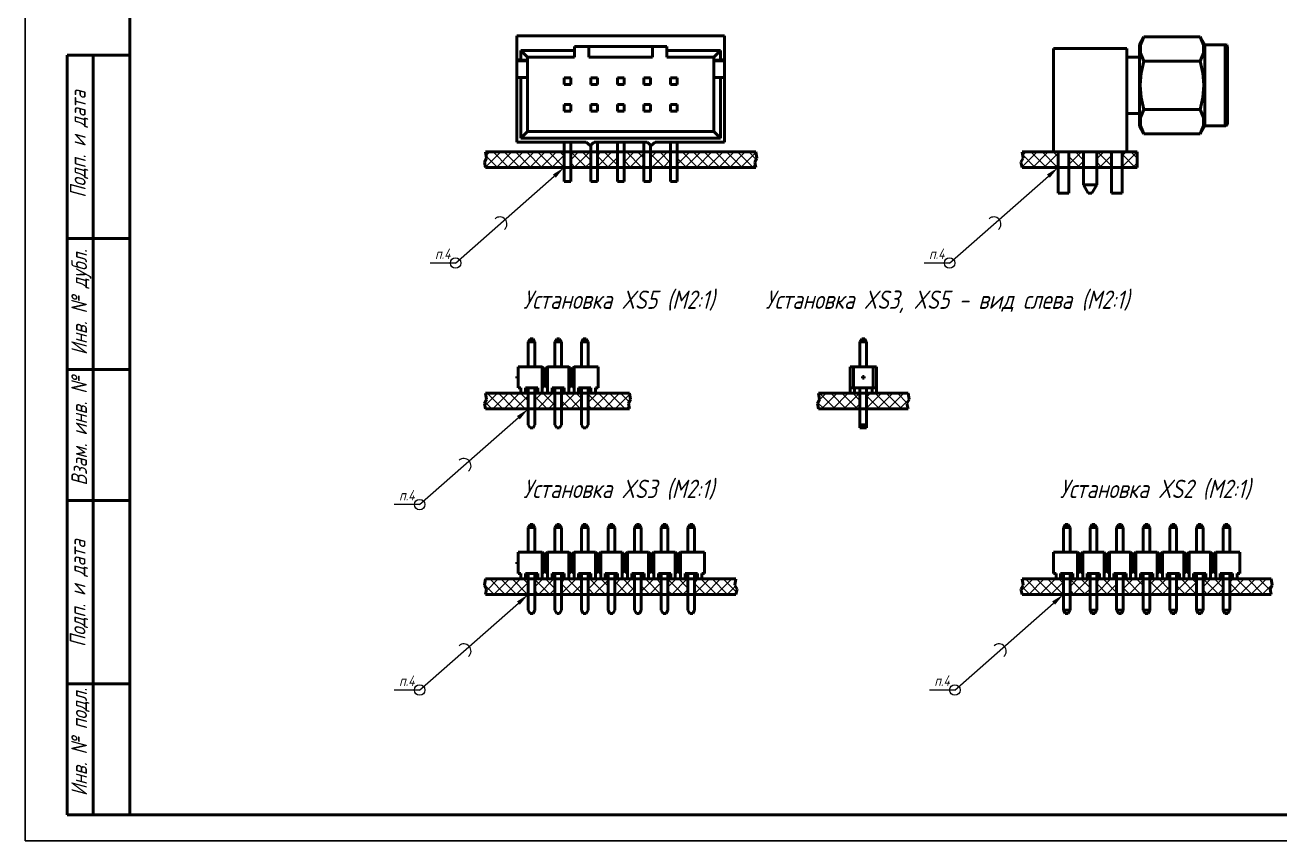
# Paper-space layout 'Layout1' of a CAD drawing. Extents: x -70 to 840, y -1 to 593.
# Drawn here: x -0.8 to 238.7, y -0.8 to 154.9 of the extents above; entities that cross this region are included whole.
import ezdxf

# ---------------------------------------------------------------- set-up
doc = ezdxf.new("R2010")
doc.units = 0
doc.header["$MEASUREMENT"] = 0
doc.layers.get('0').update_dxf_attribs({"linetype": 'CONTINUOUS', "lineweight": 15})
doc.layers.add('KONTUR', color=7, linetype='CONTINUOUS')
for name, color, linetype, lineweight in [('Основная', 7, 'CONTINUOUS', 50), ('текст', 7, 'CONTINUOUS', 30), ('тонкая', 7, 'CONTINUOUS', 20)]:
    doc.layers.add(name, color=color, linetype=linetype, lineweight=lineweight)
doc.styles.add('GOST type A0', font='', dxfattribs={"oblique": 15, "height": 3.5})
doc.styles.get('GOST type A0').set_extended_font_data('GOST type A')

psp = doc.layouts.get("Layout1")

# ---------------------------------------------------------------- hatches: boundary and pattern name
h = psp.add_hatch()
h.set_pattern_fill('ANSI37', color=256, scale=12)
h.set_pattern_definition([(45, (-261.7937, -89.5805), (-1.06066, 1.06066), []), (135, (-261.7937, -89.5805), (-1.06066, -1.06066), [])])
h.paths.add_polyline_path([(87.091, 130.709), (87.291, 129.549), (86.891, 128.749), (87.091, 127.749), (102.108, 127.749), (102.108, 130.709)])
h.paths.add_polyline_path([(107.188, 130.709), (103.378, 130.709), (103.378, 127.749), (107.188, 127.749)])
h.paths.add_polyline_path([(112.268, 130.709), (108.458, 130.709), (108.458, 127.749), (112.268, 127.749)])
h.paths.add_polyline_path([(117.348, 127.749), (117.348, 130.709), (113.538, 130.709), (113.538, 127.749)])
h.paths.add_polyline_path([(122.428, 127.749), (122.428, 130.709), (118.618, 130.709), (118.618, 127.749)])
h.paths.add_polyline_path([(138.715, 127.749), (138.515, 128.749), (138.915, 129.549), (138.715, 130.709), (123.698, 130.709), (123.698, 127.749)])
h = psp.add_hatch()
h.set_pattern_fill('ANSI37', color=256, scale=12)
h.set_pattern_definition([(45, (-274.8878, -103.2288), (-1.06066, 1.06066), []), (135, (-274.8878, -103.2288), (-1.06066, -1.06066), [])])
h.paths.add_polyline_path([(196.414, 127.749), (196.414, 130.709), (189.514, 130.709), (189.714, 129.549), (189.314, 128.749), (189.514, 127.749)])
h.paths.add_polyline_path([(201.244, 127.749), (201.244, 130.709), (198.454, 130.709), (198.454, 127.749)])
h.paths.add_polyline_path([(206.574, 130.709), (203.784, 130.709), (203.784, 127.749), (206.574, 127.749)])
h.paths.add_polyline_path([(211.513, 127.749), (211.513, 130.709), (208.614, 130.709), (208.614, 127.749)])
h = psp.add_hatch()
h.set_pattern_fill('ANSI37', color=256, scale=12)
h.set_pattern_definition([(45, (-269.0432, -91.329), (-1.06066, 1.06066), []), (135, (-269.0432, -91.329), (-1.06066, -1.06066), [])])
h.paths.add_polyline_path([(95.25, 81.68), (95.25, 84.64), (87.091, 84.64), (87.291, 83.48), (86.891, 82.68), (87.091, 81.68)])
h.paths.add_polyline_path([(100.33, 84.64), (96.52, 84.64), (96.52, 81.68), (100.33, 81.68)])
h.paths.add_polyline_path([(105.41, 81.68), (105.41, 84.64), (101.6, 84.64), (101.6, 81.68)])
h.paths.add_polyline_path([(114.585, 81.68), (114.385, 82.68), (114.785, 83.48), (114.585, 84.64), (106.68, 84.64), (106.68, 81.68)])
h = psp.add_hatch()
h.set_pattern_fill('ANSI37', color=256, scale=12)
h.set_pattern_definition([(45, (-298.2319, -92.0445), (-1.06066, 1.06066), []), (135, (-298.2319, -92.0445), (-1.06066, -1.06066), [])])
h.paths.add_polyline_path([(158.582, 81.68), (158.582, 84.64), (150.677, 84.64), (150.877, 83.48), (150.477, 82.68), (150.677, 81.68)])
h.paths.add_polyline_path([(167.757, 81.68), (167.557, 82.68), (167.957, 83.48), (167.757, 84.64), (159.852, 84.64), (159.852, 81.68)])
h = psp.add_hatch()
h.set_pattern_fill('ANSI37', color=256, scale=12)
h.set_pattern_definition([(45, (-261.2892, -76.7592), (-1.06066, 1.06066), []), (135, (-261.2892, -76.7592), (-1.06066, -1.06066), [])])
h.paths.add_polyline_path([(134.905, 46.25), (135.105, 47.25), (134.705, 48.05), (134.905, 49.21), (127, 49.21), (127, 46.25)])
h.paths.add_polyline_path([(121.92, 46.25), (125.73, 46.25), (125.73, 49.21), (121.92, 49.21)])
h.paths.add_polyline_path([(116.84, 46.25), (120.65, 46.25), (120.65, 49.21), (116.84, 49.21)])
h.paths.add_polyline_path([(115.57, 46.25), (115.57, 49.21), (111.76, 49.21), (111.76, 46.25)])
h.paths.add_polyline_path([(110.49, 46.25), (110.49, 49.21), (106.68, 49.21), (106.68, 46.25)])
h.paths.add_polyline_path([(101.6, 46.25), (105.41, 46.25), (105.41, 49.21), (101.6, 49.21)])
h.paths.add_polyline_path([(96.52, 46.25), (100.33, 46.25), (100.33, 49.21), (96.52, 49.21)])
h.paths.add_polyline_path([(95.25, 46.25), (95.25, 49.21), (87.091, 49.21), (86.891, 48.05), (87.291, 47.25), (87.091, 46.25)])
h = psp.add_hatch()
h.set_pattern_fill('ANSI37', color=256, scale=12)
h.set_pattern_definition([(45, (-159.1205, -104.2592), (-1.06066, 1.06066), []), (135, (-159.1205, -104.2592), (-1.06066, -1.06066), [])])
h.paths.add_polyline_path([(197.419, 46.25), (197.419, 49.21), (189.514, 49.21), (189.714, 48.05), (189.314, 47.25), (189.514, 46.25)])
h.paths.add_polyline_path([(202.499, 46.25), (202.499, 49.21), (198.689, 49.21), (198.689, 46.25)])
h.paths.add_polyline_path([(207.579, 46.25), (207.579, 49.21), (203.769, 49.21), (203.769, 46.25)])
h.paths.add_polyline_path([(212.659, 46.25), (212.659, 49.21), (208.849, 49.21), (208.849, 46.25)])
h.paths.add_polyline_path([(217.739, 46.25), (217.739, 49.21), (213.929, 49.21), (213.929, 46.25)])
h.paths.add_polyline_path([(222.819, 46.25), (222.819, 49.21), (219.009, 49.21), (219.009, 46.25)])
h.paths.add_polyline_path([(227.899, 46.25), (227.899, 49.21), (224.089, 49.21), (224.089, 46.25)])
h.paths.add_polyline_path([(237.074, 46.25), (236.874, 47.25), (237.274, 48.05), (237.074, 49.21), (229.169, 49.21), (229.169, 46.25)])

# ---------------------------------------------------------------- linework, layer by layer
for p, q in [((81.385, 109.505), (100.232, 126.097)), ((175.69, 109.505), (194.537, 126.097)), ((81.385, 109.505), (76.544, 109.505)), ((175.69, 109.505), (170.85, 109.505)), ((74.527, 63.399), (93.374, 79.991)), ((74.527, 63.399), (69.686, 63.399)), ((74.527, 28.006), (93.374, 44.598)), ((176.695, 28.006), (195.542, 44.598)), ((74.527, 28.006), (69.686, 28.006)), ((176.695, 28.006), (171.855, 28.006))]:
    psp.add_line(p, q)
for centre in [(81.385, 109.505), (175.69, 109.505), (74.527, 63.399), (74.527, 28.006), (176.695, 28.006)]:
    psp.add_circle(centre, 1)
for centre in [(89.82, 116.931), (184.125, 116.931), (82.962, 70.825), (82.962, 35.432), (185.13, 35.432)]:
    psp.add_arc(centre, 1.371, 311.36007, 131.36007)
for points in [[(100.507, 125.784), (99.956, 126.41), (102.108, 127.749)], [(194.813, 125.784), (194.262, 126.41), (196.414, 127.749)], [(93.649, 79.679), (93.098, 80.304), (95.25, 81.643)], [(93.649, 44.286), (93.098, 44.911), (95.25, 46.25)], [(195.818, 44.286), (195.267, 44.911), (197.419, 46.25)]]:
    psp.add_solid(points)
at = {"layer": 'KONTUR'}
for p, q in [((-0.794, -0.794), (-0.794, 593.206)), ((840.206, -0.794), (-0.794, -0.794))]:
    psp.add_line(p, q, dxfattribs=at)
at = {"layer": 'Основная'}
for p, q in [((19.206, 44.206), (19.206, 588.206)), ((93.091, 152.869), (132.715, 152.869)), ((93.091, 148.297), (93.091, 152.869)), ((132.715, 148.297), (132.715, 152.869)), ((211.914, 151.179), (212.773, 152.667)), ((211.914, 151.179), (211.914, 150.915)), ((211.914, 150.915), (211.914, 150.141)), ((212.145, 151.136), (212.773, 152.667)), ((212.147, 149.574), (212.145, 151.136)), ((212.773, 152.667), (223.535, 152.667)), ((223.535, 152.667), (224.16, 151.141)), ((224.394, 151.179), (223.535, 152.667)), ((224.16, 151.141), (224.162, 149.579)), ((224.394, 151.179), (224.394, 150.915)), ((224.394, 151.179), (228.314, 151.179)), ((224.394, 150.915), (224.394, 150.141)), ((228.417, 151.165), (228.314, 151.179)), ((228.314, 150.915), (228.314, 151.179)), ((228.314, 150.141), (228.314, 150.915)), ((228.514, 151.125), (228.417, 151.165)), ((228.597, 151.062), (228.514, 151.125)), ((228.66, 150.979), (228.597, 151.062)), ((228.7, 150.883), (228.66, 150.979)), ((7.206, 4.206), (7.206, 149.206)), ((19.206, 149.206), (7.206, 149.206)), ((12.206, 4.206), (12.206, 149.206)), ((95.123, 148.805), (93.853, 150.075)), ((93.853, 148.297), (93.853, 150.075)), ((93.853, 150.075), (104.064, 150.075)), ((95.123, 148.805), (104.064, 148.805)), ((95.123, 148.231), (95.123, 148.805)), ((104.064, 150.837), (104.064, 150.075)), ((121.742, 150.837), (104.064, 150.837)), ((104.064, 150.075), (104.064, 148.805)), ((106.807, 150.837), (106.807, 148.805)), ((106.807, 148.805), (118.999, 148.805)), ((118.999, 150.837), (118.999, 148.805)), ((121.742, 150.075), (121.742, 150.837)), ((121.742, 148.805), (121.742, 150.075)), ((121.742, 150.075), (131.953, 150.075)), ((121.742, 148.805), (130.683, 148.805)), ((130.683, 148.805), (131.953, 150.075)), ((130.683, 148.805), (130.683, 148.231)), ((131.953, 150.075), (131.953, 148.297)), ((195.514, 150.429), (195.514, 130.709)), ((195.514, 150.429), (209.514, 150.429)), ((209.514, 150.429), (209.514, 130.709)), ((209.514, 148.829), (211.914, 148.829)), ((211.914, 150.141), (211.914, 148.909)), ((211.914, 148.909), (211.914, 147.304)), ((212.773, 148.048), (212.147, 149.574)), ((224.162, 149.579), (223.535, 148.048)), ((224.394, 150.141), (224.394, 148.909)), ((224.394, 148.909), (224.394, 147.304)), ((228.314, 148.909), (228.314, 150.141)), ((228.314, 147.304), (228.314, 148.909)), ((228.714, 150.779), (228.7, 150.883)), ((228.714, 150.779), (228.714, 150.529)), ((228.714, 150.529), (228.714, 149.794)), ((228.714, 149.794), (228.714, 148.626)), ((228.714, 148.626), (228.714, 147.104)), ((93.091, 148.124), (93.091, 148.297)), ((93.091, 148.297), (93.853, 148.297)), ((95.123, 148.124), (93.091, 148.124)), ((93.091, 144.949), (93.091, 148.124)), ((95.123, 148.231), (93.853, 148.297)), ((95.123, 144.949), (95.123, 148.231)), ((95.123, 148.124), (95.123, 148.231)), ((95.123, 144.949), (95.123, 148.124)), ((131.953, 148.297), (130.683, 148.231)), ((130.683, 148.124), (130.683, 148.231)), ((130.683, 148.231), (130.683, 144.949)), ((132.715, 148.124), (130.683, 148.124)), ((130.683, 144.949), (130.683, 148.124)), ((131.953, 148.297), (132.715, 148.297)), ((132.715, 148.124), (132.715, 148.297)), ((132.715, 144.949), (132.715, 148.124)), ((211.914, 147.304), (211.914, 145.435)), ((212.252, 145.773), (212.773, 148.048)), ((212.773, 148.048), (223.535, 148.048)), ((223.535, 148.048), (224.055, 145.773)), ((224.394, 147.304), (224.394, 145.435)), ((228.314, 145.435), (228.314, 147.304)), ((228.714, 147.104), (228.714, 145.331)), ((93.091, 144.949), (93.853, 144.949)), ((93.091, 132.549), (93.091, 144.949)), ((93.853, 144.949), (95.123, 144.949)), ((93.853, 133.311), (93.853, 144.949)), ((95.123, 134.581), (95.123, 144.949)), ((102.108, 144.868), (103.378, 144.868)), ((102.108, 144.868), (102.108, 143.598)), ((103.378, 144.868), (103.378, 143.598)), ((107.188, 144.868), (108.458, 144.868)), ((107.188, 144.868), (107.188, 143.598)), ((108.458, 144.868), (108.458, 143.598)), ((112.268, 144.868), (113.538, 144.868)), ((112.268, 144.868), (112.268, 143.598)), ((113.538, 144.868), (113.538, 143.598)), ((117.348, 144.868), (118.618, 144.868)), ((117.348, 144.868), (117.348, 143.598)), ((118.618, 144.868), (118.618, 143.598)), ((122.428, 144.868), (123.698, 144.868)), ((122.428, 144.868), (122.428, 143.598)), ((123.698, 144.868), (123.698, 143.598)), ((130.683, 144.949), (130.683, 134.581)), ((130.683, 144.949), (131.953, 144.949)), ((131.953, 144.949), (132.715, 144.949)), ((131.953, 144.949), (131.953, 133.311)), ((132.715, 132.549), (132.715, 144.949)), ((211.914, 145.435), (211.914, 143.429)), ((212.058, 143.429), (212.252, 145.773)), ((224.055, 145.773), (224.249, 143.429)), ((224.394, 145.435), (224.394, 143.429)), ((228.314, 143.429), (228.314, 145.435)), ((228.714, 145.331), (228.714, 143.429)), ((102.108, 143.598), (103.378, 143.598)), ((107.188, 143.598), (108.458, 143.598)), ((112.268, 143.598), (113.538, 143.598)), ((117.348, 143.598), (118.618, 143.598)), ((122.428, 143.598), (123.698, 143.598)), ((211.914, 143.429), (211.914, 141.423)), ((211.914, 143.429), (212.058, 143.429)), ((211.914, 141.423), (211.914, 139.554)), ((212.249, 141.102), (212.058, 143.429)), ((224.249, 143.429), (224.058, 141.102)), ((224.394, 143.429), (224.249, 143.429)), ((224.394, 143.429), (224.249, 143.429)), ((224.394, 143.429), (224.394, 141.423)), ((224.394, 141.423), (224.394, 139.554)), ((228.314, 141.423), (228.314, 143.429)), ((228.314, 143.429), (228.417, 143.429)), ((228.314, 139.554), (228.314, 141.423)), ((228.514, 143.429), (228.7, 143.429)), ((228.714, 143.429), (228.714, 141.527)), ((228.714, 141.527), (228.714, 139.754)), ((102.108, 139.788), (103.378, 139.788)), ((102.108, 139.788), (102.108, 138.518)), ((103.378, 139.788), (103.378, 138.518)), ((107.188, 139.788), (108.458, 139.788)), ((107.188, 139.788), (107.188, 138.518)), ((108.458, 139.788), (108.458, 138.518)), ((112.268, 139.788), (113.538, 139.788)), ((112.268, 139.788), (112.268, 138.518)), ((113.538, 139.788), (113.538, 138.518)), ((117.348, 139.788), (118.618, 139.788)), ((117.348, 139.788), (117.348, 138.518)), ((118.618, 139.788), (118.618, 138.518)), ((122.428, 139.788), (123.698, 139.788)), ((122.428, 139.788), (122.428, 138.518)), ((123.698, 139.788), (123.698, 138.518)), ((211.914, 139.554), (211.914, 137.949)), ((212.773, 138.81), (212.249, 141.102)), ((224.058, 141.102), (223.535, 138.81)), ((224.394, 139.554), (224.394, 137.949)), ((228.314, 137.949), (228.314, 139.554)), ((228.714, 139.754), (228.714, 138.232)), ((102.108, 138.518), (103.378, 138.518)), ((107.188, 138.518), (108.458, 138.518)), ((112.268, 138.518), (113.538, 138.518)), ((117.348, 138.518), (118.618, 138.518)), ((122.428, 138.518), (123.698, 138.518)), ((209.514, 138.029), (211.914, 138.029)), ((211.914, 137.949), (211.914, 136.717)), ((211.914, 136.717), (211.914, 135.943)), ((212.145, 137.279), (212.773, 138.81)), ((212.147, 135.717), (212.145, 137.279)), ((212.773, 138.81), (223.535, 138.81)), ((223.535, 138.81), (224.16, 137.284)), ((224.16, 137.284), (224.162, 135.722)), ((224.394, 137.949), (224.394, 136.717)), ((224.394, 136.717), (224.394, 135.943)), ((228.314, 136.717), (228.314, 137.949)), ((228.314, 135.943), (228.314, 136.717)), ((228.714, 138.232), (228.714, 137.064)), ((228.714, 137.064), (228.714, 136.33)), ((95.123, 134.581), (93.853, 133.311)), ((130.683, 134.581), (95.123, 134.581)), ((130.683, 134.581), (131.953, 133.311)), ((211.914, 135.943), (211.914, 135.679)), ((211.914, 135.679), (212.773, 134.191)), ((212.773, 134.191), (212.147, 135.717)), ((212.773, 134.191), (223.535, 134.191)), ((224.162, 135.722), (223.535, 134.191)), ((224.394, 135.679), (223.535, 134.191)), ((224.394, 135.943), (224.394, 135.679)), ((224.394, 135.679), (228.314, 135.679)), ((228.314, 135.679), (228.314, 135.943)), ((228.417, 135.693), (228.314, 135.679)), ((228.514, 135.733), (228.417, 135.693)), ((228.597, 135.796), (228.514, 135.733)), ((228.66, 135.879), (228.597, 135.796)), ((228.7, 135.976), (228.66, 135.879)), ((228.714, 136.079), (228.7, 135.976)), ((228.714, 136.33), (228.714, 136.079)), ((93.091, 132.549), (106.299, 132.549)), ((131.953, 133.311), (93.853, 133.311)), ((102.108, 132.549), (102.108, 130.709)), ((103.378, 132.549), (103.378, 130.709)), ((106.299, 132.549), (107.061, 131.914)), ((107.061, 131.914), (107.823, 132.549)), ((107.188, 132.02), (107.188, 130.709)), ((107.823, 132.549), (117.983, 132.549)), ((108.458, 132.549), (108.458, 130.709)), ((112.268, 132.549), (112.268, 130.709)), ((113.538, 132.549), (113.538, 130.709)), ((117.348, 132.549), (117.348, 130.709)), ((117.983, 132.549), (118.745, 131.914)), ((118.618, 132.02), (118.618, 130.709)), ((118.745, 131.914), (119.507, 132.549)), ((119.507, 132.549), (132.715, 132.549)), ((122.428, 132.549), (122.428, 130.709)), ((123.698, 132.549), (123.698, 130.709)), ((86.891, 128.749), (87.291, 129.549)), ((87.091, 130.709), (138.715, 130.709)), ((87.291, 129.549), (87.091, 130.709)), ((102.108, 130.709), (102.108, 125.056)), ((103.378, 130.709), (103.378, 125.056)), ((107.188, 130.709), (107.188, 125.056)), ((108.458, 130.709), (108.458, 125.056)), ((112.268, 130.709), (112.268, 125.056)), ((113.538, 130.709), (113.538, 125.056)), ((117.348, 130.709), (117.348, 125.056)), ((118.618, 130.709), (118.618, 125.056)), ((122.428, 130.709), (122.428, 125.056)), ((123.698, 130.709), (123.698, 125.056)), ((138.515, 128.749), (138.915, 129.549)), ((138.915, 129.549), (138.715, 130.709)), ((189.314, 128.749), (189.714, 129.549)), ((189.514, 130.709), (211.513, 130.709)), ((189.714, 129.549), (189.514, 130.709)), ((196.414, 122.829), (196.414, 130.709)), ((198.454, 122.829), (198.454, 130.709)), ((201.244, 124.429), (201.244, 130.709)), ((203.784, 124.429), (203.784, 130.709)), ((206.574, 122.829), (206.574, 130.709)), ((208.614, 122.829), (208.614, 130.709)), ((211.513, 127.749), (211.513, 130.709)), ((87.091, 127.749), (86.891, 128.749)), ((87.091, 127.749), (138.715, 127.749)), ((138.715, 127.749), (138.515, 128.749)), ((189.514, 127.749), (189.314, 128.749)), ((189.514, 127.749), (211.513, 127.749)), ((102.108, 125.056), (103.378, 125.056)), ((107.188, 125.056), (108.458, 125.056)), ((112.268, 125.056), (113.538, 125.056)), ((117.348, 125.056), (118.618, 125.056)), ((122.428, 125.056), (123.698, 125.056)), ((198.454, 122.829), (196.414, 122.829)), ((201.244, 124.429), (201.287, 124.429)), ((202.167, 122.829), (201.244, 124.429)), ((201.287, 124.429), (201.414, 124.429)), ((201.414, 124.429), (201.616, 124.429)), ((201.616, 124.429), (201.879, 124.429)), ((201.879, 124.429), (202.185, 124.429)), ((202.179, 122.829), (202.167, 122.829)), ((202.214, 122.829), (202.179, 122.829)), ((202.185, 124.429), (202.514, 124.429)), ((202.269, 122.829), (202.214, 122.829)), ((202.341, 122.829), (202.269, 122.829)), ((202.424, 122.829), (202.341, 122.829)), ((202.514, 122.829), (202.424, 122.829)), ((202.514, 124.429), (202.842, 124.429)), ((202.603, 122.829), (202.514, 122.829)), ((202.687, 122.829), (202.603, 122.829)), ((202.759, 122.829), (202.687, 122.829)), ((202.814, 122.829), (202.759, 122.829)), ((202.848, 122.829), (202.814, 122.829)), ((202.842, 124.429), (203.149, 124.429)), ((202.86, 122.829), (202.848, 122.829)), ((202.86, 122.829), (203.784, 124.429)), ((203.149, 124.429), (203.412, 124.429)), ((203.412, 124.429), (203.614, 124.429)), ((203.614, 124.429), (203.74, 124.429)), ((203.74, 124.429), (203.784, 124.429)), ((208.614, 122.829), (206.574, 122.829)), ((19.206, 114.206), (7.206, 114.206)), ((95.602, 95.054), (95.25, 94.445)), ((95.25, 94.445), (95.25, 89.72)), ((96.52, 94.445), (95.25, 94.445)), ((96.168, 95.054), (95.602, 95.054)), ((96.52, 94.445), (96.168, 95.054)), ((96.52, 89.72), (96.52, 94.445)), ((100.682, 95.054), (100.33, 94.445)), ((101.6, 94.445), (100.33, 94.445)), ((100.33, 94.445), (100.33, 89.72)), ((101.248, 95.054), (100.682, 95.054)), ((101.6, 94.445), (101.248, 95.054)), ((101.6, 89.72), (101.6, 94.445)), ((105.762, 95.054), (105.41, 94.445)), ((105.41, 94.445), (105.41, 89.72)), ((106.68, 94.445), (105.41, 94.445)), ((106.328, 95.054), (105.762, 95.054)), ((106.68, 94.445), (106.328, 95.054)), ((106.68, 89.72), (106.68, 94.445)), ((158.582, 94.445), (158.934, 95.054)), ((158.582, 94.445), (158.582, 89.72)), ((159.852, 94.445), (158.582, 94.445)), ((159.5, 95.054), (158.934, 95.054)), ((159.5, 95.054), (159.852, 94.445)), ((159.852, 94.445), (159.852, 89.72)), ((19.206, 89.206), (7.206, 89.206)), ((93.345, 89.72), (93.345, 85.656)), ((93.345, 89.72), (97.917, 89.72)), ((97.917, 89.72), (97.917, 85.656)), ((97.917, 89.72), (98.165, 89.473)), ((98.165, 89.473), (98.165, 85.904)), ((98.165, 89.473), (98.425, 89.212)), ((98.425, 89.212), (98.685, 89.473)), ((98.685, 89.473), (98.933, 89.72)), ((98.685, 89.473), (98.685, 85.904)), ((98.933, 89.72), (102.997, 89.72)), ((98.933, 89.72), (98.933, 85.656)), ((102.997, 89.72), (102.997, 85.656)), ((102.997, 89.72), (103.245, 89.473)), ((103.245, 89.473), (103.245, 85.904)), ((103.245, 89.473), (103.505, 89.212)), ((103.505, 89.212), (103.765, 89.473)), ((103.765, 89.473), (104.013, 89.72)), ((103.765, 89.473), (103.765, 85.904)), ((104.013, 89.72), (108.585, 89.72)), ((104.013, 89.72), (104.013, 85.656)), ((108.585, 89.72), (108.585, 85.656)), ((156.677, 89.72), (156.677, 85.656)), ((156.677, 89.72), (157.337, 89.72)), ((157.337, 89.72), (158.582, 89.72)), ((157.337, 89.72), (161.096, 89.72)), ((157.337, 89.72), (157.337, 85.656)), ((159.852, 89.72), (161.096, 89.72)), ((161.096, 85.656), (161.096, 89.72)), ((161.096, 89.72), (161.757, 89.72)), ((161.757, 89.72), (161.757, 85.656)), ((93.091, 87.868), (93.091, 87.509)), ((93.345, 87.868), (93.091, 87.868)), ((93.345, 87.509), (93.091, 87.509)), ((159.045, 87.509), (159.045, 87.868)), ((159.045, 87.868), (159.389, 87.868)), ((159.389, 87.509), (159.045, 87.509)), ((159.389, 87.868), (159.389, 87.509)), ((87.091, 84.64), (114.585, 84.64)), ((87.291, 83.48), (87.091, 84.64)), ((93.847, 85.656), (93.345, 85.656)), ((93.847, 84.64), (93.847, 85.656)), ((97.06, 85.656), (94.71, 85.656)), ((94.71, 85.656), (94.71, 84.64)), ((95.25, 85.656), (95.25, 84.64)), ((95.25, 84.64), (95.25, 78.646)), ((96.52, 84.64), (96.52, 85.656)), ((96.52, 78.646), (96.52, 84.64)), ((97.06, 84.64), (97.06, 85.656)), ((98.165, 85.904), (97.917, 85.656)), ((97.917, 85.656), (97.917, 84.64)), ((98.425, 86.164), (98.165, 85.904)), ((98.685, 85.904), (98.425, 86.164)), ((98.933, 85.656), (98.685, 85.904)), ((98.933, 84.64), (98.933, 85.656)), ((99.79, 85.656), (99.79, 84.64)), ((102.14, 85.656), (99.79, 85.656)), ((100.33, 85.656), (100.33, 84.64)), ((100.33, 84.64), (100.33, 78.646)), ((101.6, 84.64), (101.6, 85.656)), ((101.6, 78.646), (101.6, 84.64)), ((102.14, 84.64), (102.14, 85.656)), ((103.245, 85.904), (102.997, 85.656)), ((102.997, 85.656), (102.997, 84.64)), ((103.505, 86.164), (103.245, 85.904)), ((103.765, 85.904), (103.505, 86.164)), ((104.013, 85.656), (103.765, 85.904)), ((104.013, 84.64), (104.013, 85.656)), ((104.87, 85.656), (104.87, 84.64)), ((107.22, 85.656), (104.87, 85.656)), ((105.41, 85.656), (105.41, 84.64)), ((105.41, 84.64), (105.41, 78.646)), ((106.68, 84.64), (106.68, 85.656)), ((106.68, 78.646), (106.68, 84.64)), ((107.22, 84.64), (107.22, 85.656)), ((108.083, 85.656), (108.083, 84.64)), ((108.585, 85.656), (108.083, 85.656)), ((114.785, 83.48), (114.585, 84.64)), ((150.677, 84.64), (167.757, 84.64)), ((150.877, 83.48), (150.677, 84.64)), ((156.677, 85.656), (156.677, 84.64)), ((157.337, 85.656), (156.677, 85.656)), ((161.096, 85.656), (157.337, 85.656)), ((157.54, 84.64), (157.54, 85.656)), ((158.582, 85.656), (158.582, 84.64)), ((158.582, 84.64), (158.582, 78.646)), ((159.852, 85.656), (159.852, 84.64)), ((159.852, 84.64), (159.852, 78.646)), ((160.893, 85.656), (160.893, 84.64)), ((161.757, 85.656), (161.096, 85.656)), ((161.757, 84.64), (161.757, 85.656)), ((167.957, 83.48), (167.757, 84.64)), ((86.891, 82.68), (87.291, 83.48)), ((87.091, 81.68), (86.891, 82.68)), ((87.091, 81.68), (114.585, 81.68)), ((114.385, 82.68), (114.785, 83.48)), ((114.585, 81.68), (114.385, 82.68)), ((150.477, 82.68), (150.877, 83.48)), ((150.677, 81.68), (150.477, 82.68)), ((150.677, 81.68), (167.757, 81.68)), ((167.557, 82.68), (167.957, 83.48)), ((167.757, 81.68), (167.557, 82.68)), ((95.25, 78.646), (95.602, 78.036)), ((95.602, 78.036), (96.168, 78.036)), ((96.168, 78.036), (96.52, 78.646)), ((100.33, 78.646), (100.682, 78.036)), ((100.682, 78.036), (101.248, 78.036)), ((101.248, 78.036), (101.6, 78.646)), ((105.41, 78.646), (105.762, 78.036)), ((105.762, 78.036), (106.328, 78.036)), ((106.328, 78.036), (106.68, 78.646)), ((159.852, 78.646), (158.582, 78.646)), ((158.582, 78.646), (158.582, 78.036)), ((159.852, 78.036), (158.582, 78.036)), ((159.852, 78.646), (159.852, 78.036)), ((19.206, 64.206), (7.206, 64.206)), ((95.25, 59.015), (95.602, 59.624)), ((95.25, 59.015), (95.25, 54.29)), ((96.52, 59.015), (95.25, 59.015)), ((96.168, 59.624), (95.602, 59.624)), ((96.168, 59.624), (96.52, 59.015)), ((96.52, 54.29), (96.52, 59.015)), ((100.33, 59.015), (100.682, 59.624)), ((100.33, 59.015), (100.33, 54.29)), ((101.6, 59.015), (100.33, 59.015)), ((101.248, 59.624), (100.682, 59.624)), ((101.248, 59.624), (101.6, 59.015)), ((101.6, 54.29), (101.6, 59.015)), ((105.41, 59.015), (105.762, 59.624)), ((105.41, 59.015), (105.41, 54.29)), ((106.68, 59.015), (105.41, 59.015)), ((106.328, 59.624), (105.762, 59.624)), ((106.328, 59.624), (106.68, 59.015)), ((106.68, 54.29), (106.68, 59.015)), ((110.49, 59.015), (110.842, 59.624)), ((110.49, 59.015), (110.49, 54.29)), ((111.76, 59.015), (110.49, 59.015)), ((111.408, 59.624), (110.842, 59.624)), ((111.408, 59.624), (111.76, 59.015)), ((111.76, 54.29), (111.76, 59.015)), ((115.57, 59.015), (115.922, 59.624)), ((115.57, 59.015), (115.57, 54.29)), ((116.84, 59.015), (115.57, 59.015)), ((116.488, 59.624), (115.922, 59.624)), ((116.488, 59.624), (116.84, 59.015)), ((116.84, 54.29), (116.84, 59.015)), ((120.65, 59.015), (121.002, 59.624)), ((120.65, 59.015), (120.65, 54.29)), ((121.92, 59.015), (120.65, 59.015)), ((121.568, 59.624), (121.002, 59.624)), ((121.568, 59.624), (121.92, 59.015)), ((121.92, 54.29), (121.92, 59.015)), ((125.73, 59.015), (126.082, 59.624)), ((125.73, 59.015), (125.73, 54.29)), ((127, 59.015), (125.73, 59.015)), ((126.648, 59.624), (126.082, 59.624)), ((126.648, 59.624), (127, 59.015)), ((127, 54.29), (127, 59.015)), ((197.771, 59.624), (197.419, 59.015)), ((197.419, 59.015), (197.419, 54.29)), ((198.689, 59.015), (197.419, 59.015)), ((198.337, 59.624), (197.771, 59.624)), ((198.689, 59.015), (198.337, 59.624)), ((198.689, 54.29), (198.689, 59.015)), ((202.851, 59.624), (202.499, 59.015)), ((202.499, 59.015), (202.499, 54.29)), ((203.769, 59.015), (202.499, 59.015)), ((203.417, 59.624), (202.851, 59.624)), ((203.769, 59.015), (203.417, 59.624)), ((203.769, 54.29), (203.769, 59.015)), ((207.931, 59.624), (207.579, 59.015)), ((207.579, 59.015), (207.579, 54.29)), ((208.849, 59.015), (207.579, 59.015)), ((208.497, 59.624), (207.931, 59.624)), ((208.849, 59.015), (208.497, 59.624)), ((208.849, 54.29), (208.849, 59.015)), ((213.011, 59.624), (212.659, 59.015)), ((212.659, 59.015), (212.659, 54.29)), ((213.929, 59.015), (212.659, 59.015)), ((213.577, 59.624), (213.011, 59.624)), ((213.929, 59.015), (213.577, 59.624)), ((213.929, 54.29), (213.929, 59.015)), ((218.091, 59.624), (217.739, 59.015)), ((217.739, 59.015), (217.739, 54.29)), ((219.009, 59.015), (217.739, 59.015)), ((218.657, 59.624), (218.091, 59.624)), ((219.009, 59.015), (218.657, 59.624)), ((219.009, 54.29), (219.009, 59.015)), ((223.171, 59.624), (222.819, 59.015)), ((222.819, 59.015), (222.819, 54.29)), ((224.089, 59.015), (222.819, 59.015)), ((223.737, 59.624), (223.171, 59.624)), ((224.089, 59.015), (223.737, 59.624)), ((224.089, 54.29), (224.089, 59.015)), ((228.251, 59.624), (227.899, 59.015)), ((227.899, 59.015), (227.899, 54.29)), ((229.169, 59.015), (227.899, 59.015)), ((228.817, 59.624), (228.251, 59.624)), ((229.169, 59.015), (228.817, 59.624)), ((229.169, 54.29), (229.169, 59.015)), ((93.345, 54.29), (93.345, 50.226)), ((97.917, 54.29), (93.345, 54.29)), ((97.917, 54.29), (97.917, 50.226)), ((98.165, 54.043), (97.917, 54.29)), ((98.165, 54.043), (98.165, 50.474)), ((98.425, 53.782), (98.165, 54.043)), ((98.685, 54.043), (98.425, 53.782)), ((98.933, 54.29), (98.685, 54.043)), ((98.685, 54.043), (98.685, 50.474)), ((102.997, 54.29), (98.933, 54.29)), ((98.933, 54.29), (98.933, 50.226)), ((102.997, 54.29), (102.997, 50.226)), ((103.245, 54.043), (102.997, 54.29)), ((103.245, 54.043), (103.245, 50.474)), ((103.505, 53.782), (103.245, 54.043)), ((103.765, 54.043), (103.505, 53.782)), ((104.013, 54.29), (103.765, 54.043)), ((103.765, 54.043), (103.765, 50.474)), ((108.077, 54.29), (104.013, 54.29)), ((104.013, 54.29), (104.013, 50.226)), ((108.077, 54.29), (108.077, 50.226)), ((108.325, 54.043), (108.077, 54.29)), ((108.325, 54.043), (108.325, 50.474)), ((108.585, 53.782), (108.325, 54.043)), ((108.845, 54.043), (108.585, 53.782)), ((109.093, 54.29), (108.845, 54.043)), ((108.845, 54.043), (108.845, 50.474)), ((113.157, 54.29), (109.093, 54.29)), ((109.093, 54.29), (109.093, 50.226)), ((113.157, 54.29), (113.157, 50.226)), ((113.405, 54.043), (113.157, 54.29)), ((113.405, 54.043), (113.405, 50.474)), ((113.665, 53.782), (113.405, 54.043)), ((113.925, 54.043), (113.665, 53.782)), ((114.173, 54.29), (113.925, 54.043)), ((113.925, 54.043), (113.925, 50.474)), ((118.237, 54.29), (114.173, 54.29)), ((114.173, 54.29), (114.173, 50.226)), ((118.237, 54.29), (118.237, 50.226)), ((118.485, 54.043), (118.237, 54.29)), ((118.485, 54.043), (118.485, 50.474)), ((118.745, 53.782), (118.485, 54.043)), ((119.005, 54.043), (118.745, 53.782)), ((119.253, 54.29), (119.005, 54.043)), ((119.005, 54.043), (119.005, 50.474)), ((123.317, 54.29), (119.253, 54.29)), ((119.253, 54.29), (119.253, 50.226)), ((123.317, 54.29), (123.317, 50.226)), ((123.565, 54.043), (123.317, 54.29)), ((123.565, 54.043), (123.565, 50.474)), ((123.825, 53.782), (123.565, 54.043)), ((124.085, 54.043), (123.825, 53.782)), ((124.333, 54.29), (124.085, 54.043)), ((124.085, 54.043), (124.085, 50.474)), ((128.905, 54.29), (124.333, 54.29)), ((124.333, 54.29), (124.333, 50.226)), ((128.905, 54.29), (128.905, 50.226)), ((195.514, 54.29), (195.514, 50.226)), ((195.514, 54.29), (200.086, 54.29)), ((200.086, 54.29), (200.086, 50.226)), ((200.086, 54.29), (200.333, 54.043)), ((200.333, 54.043), (200.333, 50.474)), ((200.333, 54.043), (200.594, 53.782)), ((200.594, 53.782), (200.854, 54.043)), ((200.854, 54.043), (201.102, 54.29)), ((200.854, 54.043), (200.854, 50.474)), ((201.102, 50.226), (201.102, 54.29)), ((201.102, 54.29), (205.166, 54.29)), ((205.166, 54.29), (205.166, 50.226)), ((205.166, 54.29), (205.413, 54.043)), ((205.413, 54.043), (205.413, 50.474)), ((205.413, 54.043), (205.674, 53.782)), ((205.674, 53.782), (205.934, 54.043)), ((205.934, 54.043), (206.182, 54.29)), ((205.934, 54.043), (205.934, 50.474)), ((206.182, 50.226), (206.182, 54.29)), ((206.182, 54.29), (210.246, 54.29)), ((210.246, 54.29), (210.246, 50.226)), ((210.246, 54.29), (210.493, 54.043)), ((210.493, 54.043), (210.493, 50.474)), ((210.493, 54.043), (210.754, 53.782)), ((210.754, 53.782), (211.014, 54.043)), ((211.014, 54.043), (211.262, 54.29)), ((211.014, 54.043), (211.014, 50.474)), ((211.262, 50.226), (211.262, 54.29)), ((211.262, 54.29), (215.326, 54.29)), ((215.326, 54.29), (215.326, 50.226)), ((215.326, 54.29), (215.573, 54.043)), ((215.573, 54.043), (215.573, 50.474)), ((215.573, 54.043), (215.834, 53.782)), ((215.834, 53.782), (216.094, 54.043)), ((216.094, 54.043), (216.342, 54.29)), ((216.094, 54.043), (216.094, 50.474)), ((216.342, 50.226), (216.342, 54.29)), ((216.342, 54.29), (220.406, 54.29)), ((220.406, 54.29), (220.406, 50.226)), ((220.406, 54.29), (220.653, 54.043)), ((220.653, 54.043), (220.653, 50.474)), ((220.653, 54.043), (220.914, 53.782)), ((220.914, 53.782), (221.174, 54.043)), ((221.174, 54.043), (221.422, 54.29)), ((221.174, 54.043), (221.174, 50.474)), ((221.422, 50.226), (221.422, 54.29)), ((221.422, 54.29), (225.486, 54.29)), ((225.486, 54.29), (225.486, 50.226)), ((225.486, 54.29), (225.733, 54.043)), ((225.733, 54.043), (225.733, 50.474)), ((225.733, 54.043), (225.994, 53.782)), ((225.994, 53.782), (226.254, 54.043)), ((226.254, 54.043), (226.502, 54.29)), ((226.254, 54.043), (226.254, 50.474)), ((226.502, 50.226), (226.502, 54.29)), ((226.502, 54.29), (231.074, 54.29)), ((231.074, 54.29), (231.074, 50.226)), ((93.091, 52.079), (93.091, 52.438)), ((93.345, 52.438), (93.091, 52.438)), ((93.345, 52.079), (93.091, 52.079)), ((97.917, 50.226), (98.165, 50.474)), ((98.165, 50.474), (98.425, 50.734)), ((98.425, 50.734), (98.685, 50.474)), ((98.685, 50.474), (98.933, 50.226)), ((102.997, 50.226), (103.245, 50.474)), ((103.245, 50.474), (103.505, 50.734)), ((103.505, 50.734), (103.765, 50.474)), ((103.765, 50.474), (104.013, 50.226)), ((108.077, 50.226), (108.325, 50.474)), ((108.325, 50.474), (108.585, 50.734)), ((108.585, 50.734), (108.845, 50.474)), ((108.845, 50.474), (109.093, 50.226)), ((113.157, 50.226), (113.405, 50.474)), ((113.405, 50.474), (113.665, 50.734)), ((113.665, 50.734), (113.925, 50.474)), ((113.925, 50.474), (114.173, 50.226)), ((118.237, 50.226), (118.485, 50.474)), ((118.485, 50.474), (118.745, 50.734)), ((118.745, 50.734), (119.005, 50.474)), ((119.005, 50.474), (119.253, 50.226)), ((123.317, 50.226), (123.565, 50.474)), ((123.565, 50.474), (123.825, 50.734)), ((123.825, 50.734), (124.085, 50.474)), ((124.085, 50.474), (124.333, 50.226)), ((200.333, 50.474), (200.086, 50.226)), ((200.594, 50.734), (200.333, 50.474)), ((200.854, 50.474), (200.594, 50.734)), ((201.102, 50.226), (200.854, 50.474)), ((205.413, 50.474), (205.166, 50.226)), ((205.674, 50.734), (205.413, 50.474)), ((205.934, 50.474), (205.674, 50.734)), ((206.182, 50.226), (205.934, 50.474)), ((210.493, 50.474), (210.246, 50.226)), ((210.754, 50.734), (210.493, 50.474)), ((211.014, 50.474), (210.754, 50.734)), ((211.262, 50.226), (211.014, 50.474)), ((215.573, 50.474), (215.326, 50.226)), ((215.834, 50.734), (215.573, 50.474)), ((216.094, 50.474), (215.834, 50.734)), ((216.342, 50.226), (216.094, 50.474)), ((220.653, 50.474), (220.406, 50.226)), ((220.914, 50.734), (220.653, 50.474)), ((221.174, 50.474), (220.914, 50.734)), ((221.422, 50.226), (221.174, 50.474)), ((225.733, 50.474), (225.486, 50.226)), ((225.994, 50.734), (225.733, 50.474)), ((226.254, 50.474), (225.994, 50.734)), ((226.502, 50.226), (226.254, 50.474)), ((86.891, 48.05), (87.091, 49.21)), ((87.291, 47.25), (86.891, 48.05)), ((134.905, 49.21), (87.091, 49.21)), ((93.345, 50.226), (93.847, 50.226)), ((93.847, 50.226), (93.847, 49.21)), ((94.71, 49.21), (94.71, 50.226)), ((94.71, 50.226), (97.06, 50.226)), ((95.25, 50.226), (95.25, 49.21)), ((95.25, 49.21), (95.25, 43.216)), ((96.52, 49.21), (96.52, 50.226)), ((96.52, 43.216), (96.52, 49.21)), ((97.06, 50.226), (97.06, 49.21)), ((97.917, 49.21), (97.917, 50.226)), ((98.933, 50.226), (98.933, 49.21)), ((99.79, 49.21), (99.79, 50.226)), ((99.79, 50.226), (102.14, 50.226)), ((100.33, 50.226), (100.33, 49.21)), ((100.33, 49.21), (100.33, 43.216)), ((101.6, 49.21), (101.6, 50.226)), ((101.6, 43.216), (101.6, 49.21)), ((102.14, 50.226), (102.14, 49.21)), ((102.997, 49.21), (102.997, 50.226)), ((104.013, 50.226), (104.013, 49.21)), ((104.87, 49.21), (104.87, 50.226)), ((104.87, 50.226), (107.22, 50.226)), ((105.41, 50.226), (105.41, 49.21)), ((105.41, 49.21), (105.41, 43.216)), ((106.68, 49.21), (106.68, 50.226)), ((106.68, 43.216), (106.68, 49.21)), ((107.22, 50.226), (107.22, 49.21)), ((108.077, 49.21), (108.077, 50.226)), ((109.093, 50.226), (109.093, 49.21)), ((109.95, 49.21), (109.95, 50.226)), ((109.95, 50.226), (112.3, 50.226)), ((110.49, 50.226), (110.49, 49.21)), ((110.49, 49.21), (110.49, 43.216)), ((111.76, 49.21), (111.76, 50.226)), ((111.76, 43.216), (111.76, 49.21)), ((112.3, 50.226), (112.3, 49.21)), ((113.157, 49.21), (113.157, 50.226)), ((114.173, 50.226), (114.173, 49.21)), ((115.03, 49.21), (115.03, 50.226)), ((115.03, 50.226), (117.38, 50.226)), ((115.57, 50.226), (115.57, 49.21)), ((115.57, 49.21), (115.57, 43.216)), ((116.84, 49.21), (116.84, 50.226)), ((116.84, 43.216), (116.84, 49.21)), ((117.38, 50.226), (117.38, 49.21)), ((118.237, 49.21), (118.237, 50.226)), ((119.253, 50.226), (119.253, 49.21)), ((120.11, 49.21), (120.11, 50.226)), ((120.11, 50.226), (122.46, 50.226)), ((120.65, 50.226), (120.65, 49.21)), ((120.65, 49.21), (120.65, 43.216)), ((121.92, 49.21), (121.92, 50.226)), ((121.92, 43.216), (121.92, 49.21)), ((122.46, 50.226), (122.46, 49.21)), ((123.317, 49.21), (123.317, 50.226)), ((124.333, 50.226), (124.333, 49.21)), ((125.19, 49.21), (125.19, 50.226)), ((125.19, 50.226), (127.54, 50.226)), ((125.73, 50.226), (125.73, 49.21)), ((125.73, 49.21), (125.73, 43.216)), ((127, 49.21), (127, 50.226)), ((127, 43.216), (127, 49.21)), ((127.54, 50.226), (127.54, 49.21)), ((128.403, 49.21), (128.403, 50.226)), ((128.403, 50.226), (128.905, 50.226)), ((134.705, 48.05), (134.905, 49.21)), ((135.105, 47.25), (134.705, 48.05)), ((189.314, 47.25), (189.714, 48.05)), ((189.514, 49.21), (237.074, 49.21)), ((189.714, 48.05), (189.514, 49.21)), ((196.015, 50.226), (195.514, 50.226)), ((196.015, 49.21), (196.015, 50.226)), ((199.228, 50.226), (196.879, 50.226)), ((196.879, 50.226), (196.879, 49.21)), ((197.419, 50.226), (197.419, 49.21)), ((197.419, 49.21), (197.419, 43.216)), ((198.689, 49.21), (198.689, 50.226)), ((198.689, 43.216), (198.689, 49.21)), ((199.228, 49.21), (199.228, 50.226)), ((200.086, 50.226), (200.086, 49.21)), ((201.102, 49.21), (201.102, 50.226)), ((204.308, 50.226), (201.959, 50.226)), ((201.959, 50.226), (201.959, 49.21)), ((202.499, 50.226), (202.499, 49.21)), ((202.499, 49.21), (202.499, 43.216)), ((203.769, 49.21), (203.769, 50.226)), ((203.769, 43.216), (203.769, 49.21)), ((204.308, 49.21), (204.308, 50.226)), ((205.166, 50.226), (205.166, 49.21)), ((206.182, 49.21), (206.182, 50.226)), ((207.039, 50.226), (207.039, 49.21)), ((209.388, 50.226), (207.039, 50.226)), ((207.579, 50.226), (207.579, 49.21)), ((207.579, 49.21), (207.579, 43.216)), ((208.849, 49.21), (208.849, 50.226)), ((208.849, 43.216), (208.849, 49.21)), ((209.388, 49.21), (209.388, 50.226)), ((210.246, 50.226), (210.246, 49.21)), ((211.262, 49.21), (211.262, 50.226)), ((212.119, 50.226), (212.119, 49.21)), ((214.468, 50.226), (212.119, 50.226)), ((212.659, 50.226), (212.659, 49.21)), ((212.659, 49.21), (212.659, 43.216)), ((213.929, 49.21), (213.929, 50.226)), ((213.929, 43.216), (213.929, 49.21)), ((214.468, 49.21), (214.468, 50.226)), ((215.326, 50.226), (215.326, 49.21)), ((216.342, 49.21), (216.342, 50.226)), ((217.199, 50.226), (217.199, 49.21)), ((219.548, 50.226), (217.199, 50.226)), ((217.739, 50.226), (217.739, 49.21)), ((217.739, 49.21), (217.739, 43.216)), ((219.009, 49.21), (219.009, 50.226)), ((219.009, 43.216), (219.009, 49.21)), ((219.548, 49.21), (219.548, 50.226)), ((220.406, 50.226), (220.406, 49.21)), ((221.422, 49.21), (221.422, 50.226)), ((222.279, 50.226), (222.279, 49.21)), ((224.628, 50.226), (222.279, 50.226)), ((222.819, 50.226), (222.819, 49.21)), ((222.819, 49.21), (222.819, 43.216)), ((224.089, 49.21), (224.089, 50.226)), ((224.089, 43.216), (224.089, 49.21)), ((224.628, 49.21), (224.628, 50.226)), ((225.486, 50.226), (225.486, 49.21)), ((226.502, 49.21), (226.502, 50.226)), ((227.359, 50.226), (227.359, 49.21)), ((229.708, 50.226), (227.359, 50.226)), ((227.899, 50.226), (227.899, 49.21)), ((227.899, 49.21), (227.899, 43.216)), ((229.169, 49.21), (229.169, 50.226)), ((229.169, 43.216), (229.169, 49.21)), ((229.708, 49.21), (229.708, 50.226)), ((230.572, 50.226), (230.572, 49.21)), ((231.074, 50.226), (230.572, 50.226)), ((236.874, 47.25), (237.274, 48.05)), ((237.274, 48.05), (237.074, 49.21)), ((87.091, 46.25), (87.291, 47.25)), ((134.905, 46.25), (87.091, 46.25)), ((134.905, 46.25), (135.105, 47.25)), ((189.514, 46.25), (189.314, 47.25)), ((189.514, 46.25), (237.074, 46.25)), ((237.074, 46.25), (236.874, 47.25)), ((19.206, 4.206), (19.206, 44.206)), ((95.25, 43.216), (95.602, 42.606)), ((96.168, 42.606), (96.52, 43.216)), ((100.33, 43.216), (100.682, 42.606)), ((101.248, 42.606), (101.6, 43.216)), ((105.41, 43.216), (105.762, 42.606)), ((106.328, 42.606), (106.68, 43.216)), ((110.49, 43.216), (110.842, 42.606)), ((111.408, 42.606), (111.76, 43.216)), ((115.57, 43.216), (115.922, 42.606)), ((116.488, 42.606), (116.84, 43.216)), ((120.65, 43.216), (121.002, 42.606)), ((121.568, 42.606), (121.92, 43.216)), ((125.73, 43.216), (126.082, 42.606)), ((126.648, 42.606), (127, 43.216)), ((198.689, 43.216), (197.419, 43.216)), ((197.419, 43.216), (197.771, 42.606)), ((198.337, 42.606), (198.689, 43.216)), ((203.769, 43.216), (202.499, 43.216)), ((202.499, 43.216), (202.851, 42.606)), ((203.417, 42.606), (203.769, 43.216)), ((208.849, 43.216), (207.579, 43.216)), ((207.579, 43.216), (207.931, 42.606)), ((208.497, 42.606), (208.849, 43.216)), ((213.929, 43.216), (212.659, 43.216)), ((212.659, 43.216), (213.011, 42.606)), ((213.577, 42.606), (213.929, 43.216)), ((219.009, 43.216), (217.739, 43.216)), ((217.739, 43.216), (218.091, 42.606)), ((218.657, 42.606), (219.009, 43.216)), ((224.089, 43.216), (222.819, 43.216)), ((222.819, 43.216), (223.171, 42.606)), ((223.737, 42.606), (224.089, 43.216)), ((229.169, 43.216), (227.899, 43.216)), ((227.899, 43.216), (228.251, 42.606)), ((228.817, 42.606), (229.169, 43.216)), ((95.602, 42.606), (96.168, 42.606)), ((100.682, 42.606), (101.248, 42.606)), ((105.762, 42.606), (106.328, 42.606)), ((110.842, 42.606), (111.408, 42.606)), ((115.922, 42.606), (116.488, 42.606)), ((121.002, 42.606), (121.568, 42.606)), ((126.082, 42.606), (126.648, 42.606)), ((198.337, 42.606), (197.771, 42.606)), ((203.417, 42.606), (202.851, 42.606)), ((208.497, 42.606), (207.931, 42.606)), ((213.577, 42.606), (213.011, 42.606)), ((218.657, 42.606), (218.091, 42.606)), ((223.737, 42.606), (223.171, 42.606)), ((228.817, 42.606), (228.251, 42.606)), ((19.206, 29.206), (7.206, 29.206)), ((835.206, 4.206), (7.206, 4.206))]:
    psp.add_line(p, q, dxfattribs=at)

# ---------------------------------------------------------------- texts
at = {"char_height": 2, "attachment_point": 1, "style": 'GOST type A0'}
for insert in [(77.459, 112.284), (171.764, 112.284), (70.601, 66.179), (70.601, 30.786), (172.769, 30.786)]:
    psp.add_mtext_dynamic_manual_height_columns('п.4', width=7.67475, gutter_width=17.5, heights=[3.099], dxfattribs=dict(at, insert=insert))
at = {"layer": 'текст', "style": 'GOST type A0', "oblique": 15}
for s, p in [('Подп. и дата', (10.78, 121.977)), ('Инв. № дубл.', (11.025, 91.952)), ('Взам. инв. №', (11.025, 67.024)), ('Подп. и дата', (10.73, 36.24)), ('Инв. № подл.', (11.025, 7.774))]:
    psp.add_text(s, height=3, rotation=90, dxfattribs=at).set_placement(p)
at = {"layer": 'тонкая', "style": 'GOST type A0', "oblique": 15}
for s, p in [('Установка XS5 (M2:1) ', (94.311, 100.761)), ('Установка XS3, XS5 - вид слева (M2:1) ', (140.557, 100.761)), ('Установка XS3 (M2:1) ', (94.311, 64.651)), ('Установка XS2 (M2:1) ', (196.734, 64.651))]:
    psp.add_text(s, height=3.5, dxfattribs=at).set_placement(p)

doc.saveas('drawing.dxf')
